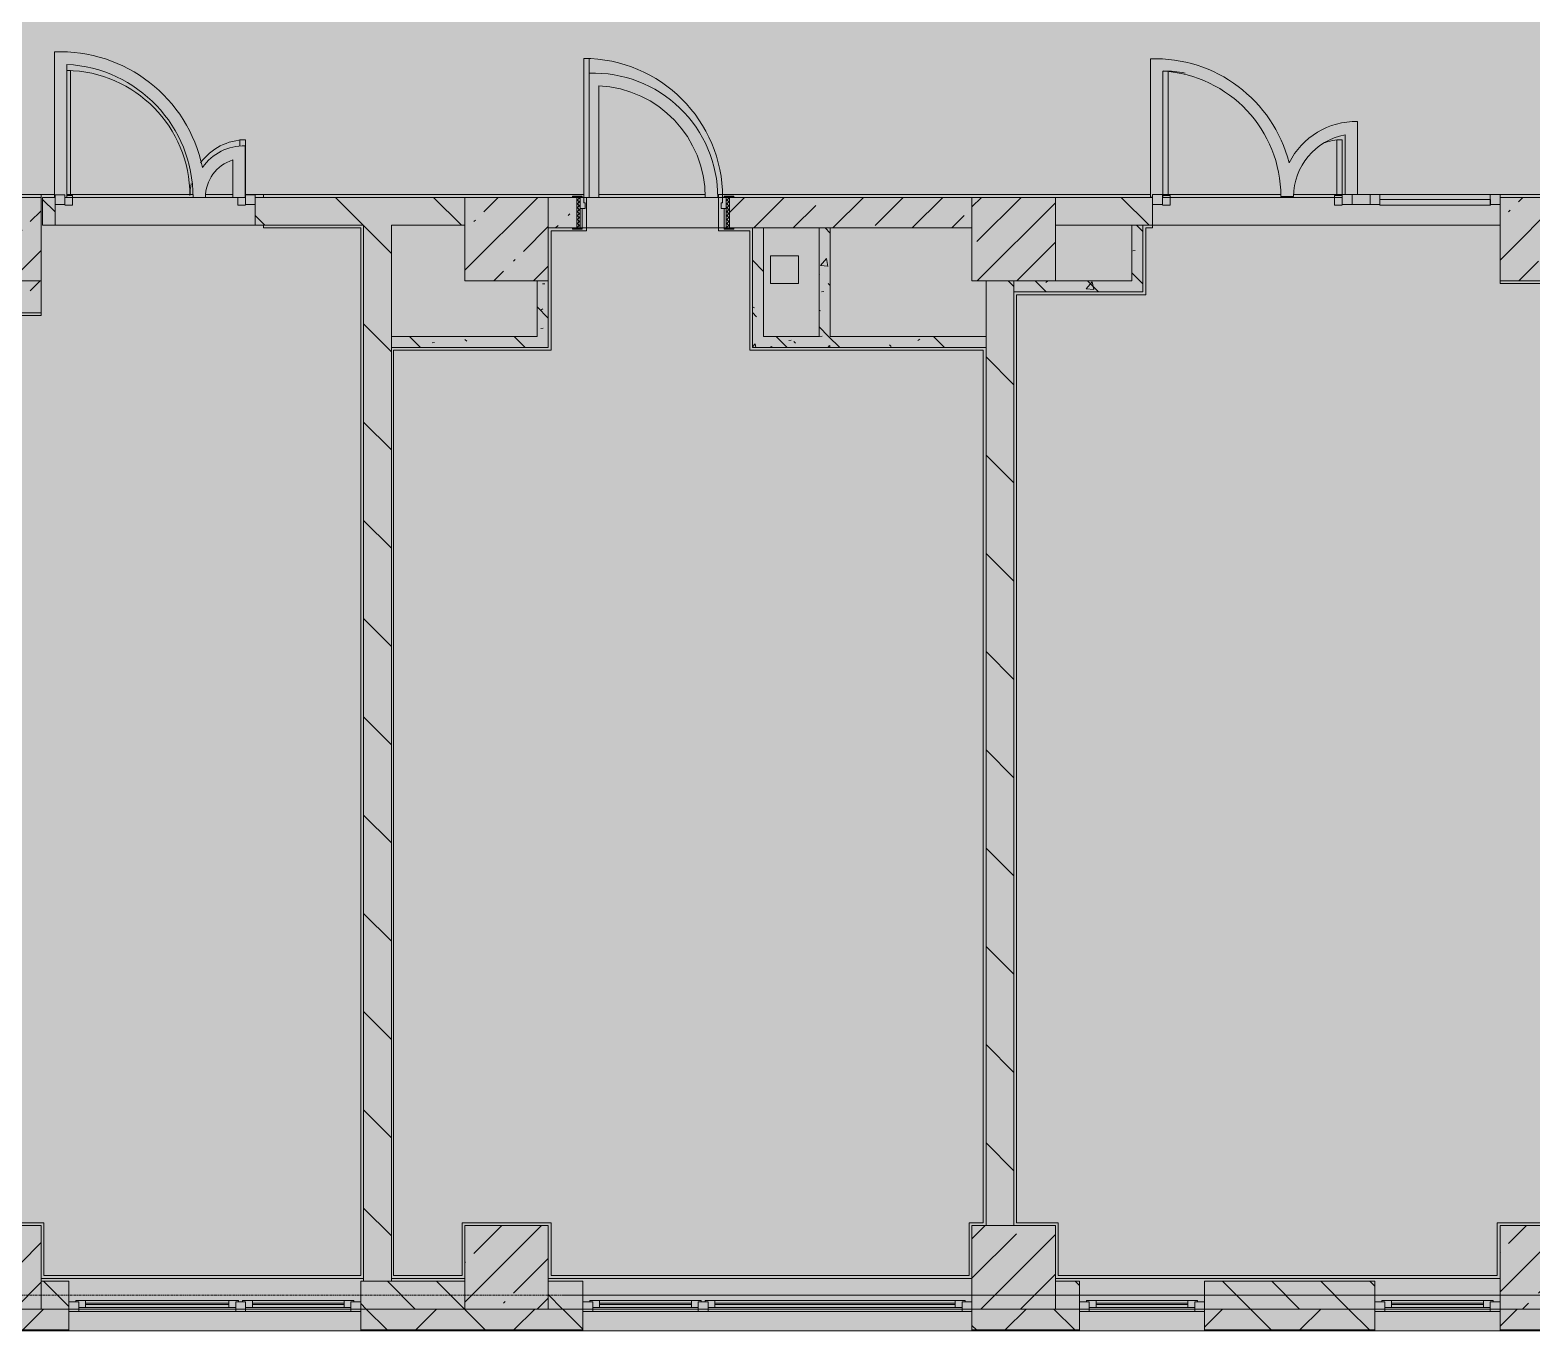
# Model space of a CAD drawing. Header units: millimetres. Extents: x -3902 to 188078, y -8553 to 29000.
# Drawn here: x 83498 to 94308, y -258 to 9105 of the extents above; entities that cross this region are included whole.
import ezdxf

# ---------------------------------------------------------------- set-up
doc = ezdxf.new("R2010")
doc.units = ezdxf.units.MM
doc.linetypes.add('Осевая', pattern=[31.75, 6.35, -4.7625, 15.875, -4.7625])
doc.layers.add('A-DETL-GENF-2', color=7, linetype='Continuous', lineweight=9, true_color=0xc0c0c0, transparency=0.4)
for name, color, linetype, lineweight, true_color in [('A-DETL-GENF-3', 7, 'Continuous', 5, 0xb7b7b7), ('A-DOOR-1', 7, 'Continuous', 5, 0xaaaaaa), ('A-DOOR-2', 7, 'Continuous', 5, 0xe2e2e2), ('A-DOOR-3', 7, 'Continuous', 5, 0xb7b7b7), ('A-DOOR-FRAM-1', 7, 'Continuous', 5, 0xe2e2e2), ('A-DOOR-FRAM-2', 7, 'Continuous', 5, 0xaaaaaa), ('A-DOOR-FRAM-3', 7, 'Continuous', 5, 0xb7b7b7), ('A-FLOR-1', 7, 'Continuous', 5, 0xb7b7b7), ('A-GLAZ-3', 7, 'Continuous', 5, 0x737373), ('A-GLAZ-CURT-3', 7, 'Continuous', 5, 0x737373), ('A-GLAZ-CWMG-4', 7, 'Continuous', 5, 0x737373), ('A-WALL-4', 7, 'Continuous', 5, 0x737373), ('A-WALL-5', 7, 'Continuous', 9, 0x737373), ('I-WALL-4', 7, 'Continuous', 5, 0x737373), ('I-WALL-5', 7, 'Continuous', 5, 0x787878), ('S-COLS-3', 7, 'Continuous', 5, 0x737373)]:
    doc.layers.add(name, color=color, linetype=linetype, lineweight=lineweight, true_color=true_color)
for name, color, linetype, lineweight in [('A-GLAZ-CURT-2', 7, 'Continuous', 5), ('A-WALL-3', 7, 'Continuous', 5), ('I-WALL-3', 7, 'Continuous', 5), ('S-COLS-4', 7, 'Continuous', 5), ('Оси', 7, 'Continuous', 9), ('Оси-2', 7, 'Осевая', 9)]:
    doc.layers.add(name, color=color, linetype=linetype, lineweight=lineweight)
pattern_1 = [(135, (61067.9, 0), (-353.5534, -353.5534), [])]
pattern_2 = [(135, (61067.9, 0), (-377.171, -377.171), [533.4, -88.9, 17.78, -88.9]), (135, (61067.9, 376.94), (-377.171, -377.171), []), (50, (61067.9, 0), (637.6445, -55.787), [66.675, -733.425]), (355, (61067.9, 0), (-123.35, 668.699), [53.34, -586.74]), (100.451, (61121, -4.65), (514.299, 612.908), [56.665, -623.315]), (46.184, (61067.9, 177.8), (948.776, -147.15), [100.012, -1100.137]), (96.636, (61147, 165.5), (830.91, 865.997), [84.998, -934.973]), (351.184, (61067.9, 177.8), (830.918, 865.988), [80.01, -880.11]), (21, (61156.8, 133.35), (530.651, -357.928), [66.675, -733.425]), (326, (61156.8, 133.35), (216.308, 644.658), [53.34, -586.74]), (71.451, (61201, 103.5), (746.96, 286.724), [56.665, -623.315]), (37.5, (61067.9, 0), (10.8105, 295.9426), [16.764, -562.864, 16.764, -578.866, -588.962]), (37.5, (61067.9, 0), (10.8105, 295.9426), [-1175.258, 16.764, -572.198]), (7.5, (61067.9, 0), (233.869, 350.6318), [16.764, -322.834, 16.764, -549.529, -224.472]), (7.5, (61067.9, 0), (233.869, 350.6318), [-905.891, 16.764, -207.708]), (327.5, (60869.64, 0), (474.5678, -20.0513), [16.764, -205.486, 16.764, -676.656, -920.115]), (327.5, (60869.64, 0), (474.5678, -20.0513), [-915.67, 16.764, -903.351]), (317.5, (60780.74, 0), (518.452, 88.9934), [16.764, -272.161, 16.764, -443.738, -653.415]), (317.5, (60780.74, 0), (518.452, 88.9934), [-749.427, 16.764, -636.651])]
pattern_3 = [(45, (61067.9, 0), (-176.7767, 176.7767), [])]

# ---------------------------------------------------------------- blocks, each defined once
blk = doc.blocks.new('BSC_Колонна _Прямоугольная - 600х600-23286269-3_10_1_птичка')
at = {"layer": 'S-COLS-4'}
h = blk.add_hatch(dxfattribs=at)
h.set_pattern_fill('FP_38', color=256, style=0, pattern_type=2)
h.set_pattern_definition([(45, (-29509.74, -7600), (-285.123, 285.123), []), (45, (-29224.6, -7600), (-285.123, 285.123), [504.031, -100.806, 16.764, -84.042])])
h.paths.add_polyline_path([(-300, -300), (300, -300), (300, 300), (-300, 300), (-300, 150)])
at = {"layer": 'S-COLS-3'}
for p, q in [((300, 300), (-300, 300)), ((-300, 300), (-300, -300)), ((300, -300), (300, 300)), ((-300, -300), (300, -300))]:
    blk.add_line(p, q, dxfattribs=at)
blk = doc.blocks.new('BSC_Колонна _Прямоугольная - 600х600-V33-3_10_1_птичка')
at = {"layer": 'S-COLS-4'}
h = blk.add_hatch(dxfattribs=at)
h.set_pattern_fill('FP_44', color=256, style=0, pattern_type=2)
h.set_pattern_definition([(45, (-25860, -200), (-285.123, 285.123), []), (45, (-25574.88, -200), (-285.123, 285.123), [504.031, -100.806, 16.764, -84.042])])
h.paths.add_polyline_path([(-300, -300), (300, -300), (300, 300), (-300, 300)])
at = {"layer": 'S-COLS-3'}
for p, q in [((300, 300), (-300, 300)), ((-300, 300), (-300, -300)), ((300, -300), (300, 300)), ((-300, -300), (300, -300))]:
    blk.add_line(p, q, dxfattribs=at)
blk = doc.blocks.new('BSC_Колонна _Прямоугольная - 600х600-V34-3_10_1_птичка')
at = {"layer": 'S-COLS-4'}
h = blk.add_hatch(dxfattribs=at)
h.set_pattern_fill('FP_45', color=256, style=0, pattern_type=2)
h.set_pattern_definition([(45, (-29509.74, -200), (-285.123, 285.123), []), (45, (-29224.6, -200), (-285.123, 285.123), [504.031, -100.806, 16.764, -84.042])])
h.paths.add_polyline_path([(-300, -300), (300, -300), (300, 300), (-300, 300), (-300, 30)])
at = {"layer": 'S-COLS-3'}
for p, q in [((300, 300), (-300, 300)), ((-300, 300), (-300, -300)), ((300, -300), (300, 300)), ((-300, -300), (300, -300))]:
    blk.add_line(p, q, dxfattribs=at)
blk = doc.blocks.new('BSC_Колонна _Прямоугольная - 600х600-V45-3_10_1_птичка')
at = {"layer": 'S-COLS-4'}
h = blk.add_hatch(dxfattribs=at)
h.set_pattern_fill('FP_57', color=256, style=0, pattern_type=2)
h.set_pattern_definition([(45, (-25860, -7600), (-285.123, 285.123), []), (45, (-25574.88, -7600), (-285.123, 285.123), [504.031, -100.806, 16.764, -84.042])])
h.paths.add_polyline_path([(-300, -300), (300, -300), (300, 300), (-300, 300), (-300, 150)])
at = {"layer": 'S-COLS-3'}
for p, q in [((300, 300), (-300, 300)), ((-300, 300), (-300, -300)), ((300, -300), (300, 300)), ((-300, -300), (300, -300))]:
    blk.add_line(p, q, dxfattribs=at)
blk = doc.blocks.new('BSC_Колонна _Прямоугольная - 600х600-V53-3_10_1_птичка')
at = {"layer": 'S-COLS-4'}
h = blk.add_hatch(dxfattribs=at)
h.set_pattern_fill('FP_73', color=256, style=0, pattern_type=2)
h.set_pattern_definition([(45, (-33310, -7600), (-285.123, 285.123), []), (45, (-33024.88, -7600), (-285.123, 285.123), [504.031, -100.806, 16.764, -84.042])])
h.paths.add_polyline_path([(-300, -300), (300, -300), (300, 300), (-300, 300), (-300, 150)])
at = {"layer": 'S-COLS-3'}
for p, q in [((300, 300), (-300, 300)), ((-300, 300), (-300, -300)), ((300, -300), (300, 300)), ((-300, -300), (300, -300))]:
    blk.add_line(p, q, dxfattribs=at)
blk = doc.blocks.new('BSC_Колонна _Прямоугольная - 600х600-V54-3_10_1_птичка')
at = {"layer": 'S-COLS-4'}
h = blk.add_hatch(dxfattribs=at)
h.set_pattern_fill('FP_74', color=256, style=0, pattern_type=2)
h.set_pattern_definition([(45, (-33310, -200), (-285.123, 285.123), []), (45, (-33024.88, -200), (-285.123, 285.123), [504.031, -100.806, 16.764, -84.042])])
h.paths.add_polyline_path([(-212, -300), (300, -300), (300, 300), (-300, 300), (-300, -300)])
at = {"layer": 'S-COLS-3'}
for p, q in [((300, 300), (-300, 300)), ((-300, 300), (-300, -300)), ((300, -300), (300, 300)), ((-300, -300), (300, -300))]:
    blk.add_line(p, q, dxfattribs=at)
blk = doc.blocks.new('120_Окно_СКБ_2Ст - 120_Окно_СКБ_2Ст 2100х2500 _мал створка СЛЕВА_-V49-3_10_1_птичка')
at = {"layer": 'A-GLAZ-3'}
for p, q in [((-1050, -127), (-1050, -57)), ((-1050, -57), (-980, -57)), ((1050, -57), (-1050, -57)), ((-980, -57), (-980, -127)), ((-220, -87), (-980, -87)), ((-980, -87), (-980, -127)), ((-930, -137), (-930, -87)), ((-930, -107), (-270, -107)), ((-270, -137), (-270, -87)), ((-220, -127), (-220, -57)), ((-220, -57), (-150, -57)), ((-220, -127), (-220, -87)), ((-150, -57), (-150, -127)), ((980, -87), (-150, -87)), ((-150, -87), (-150, -127)), ((-100, -137), (-100, -87)), ((-100, -107), (930, -107)), ((930, -137), (930, -87)), ((980, -127), (980, -57)), ((980, -57), (1050, -57)), ((980, -127), (980, -87)), ((1050, -57), (1050, -127)), ((-980, -127), (-1050, -127)), ((-1050, -127), (-1000, -127)), ((-980, -127), (-1000, -127)), ((-1000, -127), (-1000, -137)), ((-1000, -137), (-200, -137)), ((-200, -137), (-1000, -137)), ((-270, -117), (-930, -117)), ((-150, -127), (-220, -127)), ((-200, -127), (-220, -127)), ((-200, -127), (-170, -127)), ((-200, -137), (-200, -127)), ((-150, -127), (-170, -127)), ((-170, -127), (-170, -137)), ((-170, -137), (1000, -137)), ((1000, -137), (-170, -137)), ((930, -117), (-100, -117)), ((1050, -127), (980, -127)), ((1000, -127), (980, -127)), ((1000, -127), (1050, -127)), ((1000, -137), (1000, -127))]:
    blk.add_line(p, q, dxfattribs=at)
blk = doc.blocks.new('120_Окно_СКБ_1Ст - 120_Окно_СКБ_1Ст 900х2500_h_-22445987-3_10_1_птичка')
at = {"layer": 'A-GLAZ-3'}
for p, q in [((-450, -127), (-450, -57)), ((-450, -57), (-380, -57)), ((450, -57), (-450, -57)), ((-380, -57), (-380, -127)), ((380, -87), (-380, -87)), ((-380, -87), (-380, -127)), ((-330, -137), (-330, -87)), ((-330, -107), (330, -107)), ((330, -137), (330, -87)), ((380, -127), (380, -57)), ((380, -57), (450, -57)), ((380, -127), (380, -87)), ((450, -57), (450, -127)), ((-380, -127), (-450, -127)), ((-450, -127), (-400, -127)), ((-380, -127), (-400, -127)), ((-400, -127), (-400, -137)), ((-400, -137), (400, -137)), ((400, -137), (-400, -137)), ((330, -117), (-330, -117)), ((450, -127), (380, -127)), ((400, -127), (380, -127)), ((400, -127), (450, -127)), ((400, -137), (400, -127))]:
    blk.add_line(p, q, dxfattribs=at)
blk = doc.blocks.new('120_Окно_СКБ_2Ст - 120_Окно_СКБ_2Ст 2800х2500_створка_-22445922-3_10_1_птичка')
at = {"layer": 'A-GLAZ-3'}
for p, q in [((-1400, -127), (-1400, -57)), ((-1400, -57), (-1330, -57)), ((1400, -57), (-1400, -57)), ((-1330, -57), (-1330, -127)), ((500, -87), (-1330, -87)), ((-1330, -87), (-1330, -127)), ((-1280, -137), (-1280, -87)), ((-1280, -107), (450, -107)), ((450, -137), (450, -87)), ((500, -127), (500, -57)), ((500, -57), (570, -57)), ((500, -127), (500, -87)), ((570, -57), (570, -127)), ((1330, -87), (570, -87)), ((570, -87), (570, -127)), ((620, -137), (620, -87)), ((620, -107), (1280, -107)), ((1280, -137), (1280, -87)), ((1330, -127), (1330, -57)), ((1330, -57), (1400, -57)), ((1330, -127), (1330, -87)), ((1400, -57), (1400, -127)), ((-1330, -127), (-1400, -127)), ((-1400, -127), (-1350, -127)), ((-1330, -127), (-1350, -127)), ((-1350, -127), (-1350, -137)), ((-1350, -137), (520, -137)), ((520, -137), (-1350, -137)), ((450, -117), (-1280, -117)), ((570, -127), (500, -127)), ((520, -127), (500, -127)), ((520, -127), (550, -127)), ((520, -137), (520, -127)), ((570, -127), (550, -127)), ((550, -127), (550, -137)), ((550, -137), (1350, -137)), ((1350, -137), (550, -137)), ((1280, -117), (620, -117)), ((1400, -127), (1330, -127)), ((1350, -127), (1330, -127)), ((1350, -127), (1400, -127)), ((1350, -137), (1350, -127))]:
    blk.add_line(p, q, dxfattribs=at)
blk = doc.blocks.new('BSC_Колонна _Прямоугольная - 600х600-V123-3_10_1_птичка')
at = {"layer": 'S-COLS-4'}
h = blk.add_hatch(dxfattribs=at)
h.set_pattern_fill('FP_125', color=256, style=0, pattern_type=2)
h.set_pattern_definition([(45, (-22210, -7600), (-285.123, 285.123), []), (45, (-21924.88, -7600), (-285.123, 285.123), [504.031, -100.806, 16.764, -84.042])])
h.paths.add_polyline_path([(-300, -300), (300, -300), (300, 300), (-300, 300), (-300, 150)])
at = {"layer": 'S-COLS-3'}
for p, q in [((300, 300), (-300, 300)), ((-300, 300), (-300, -300)), ((300, -300), (300, 300)), ((-300, -300), (300, -300))]:
    blk.add_line(p, q, dxfattribs=at)
blk = doc.blocks.new('BSC_Колонна _Прямоугольная - 600х600-V124-3_10_1_птичка')
at = {"layer": 'S-COLS-4'}
h = blk.add_hatch(dxfattribs=at)
h.set_pattern_fill('FP_126', color=256, style=0, pattern_type=2)
h.set_pattern_definition([(45, (-22210, -200), (-285.123, 285.123), []), (45, (-21924.88, -200), (-285.123, 285.123), [504.031, -100.806, 16.764, -84.042])])
h.paths.add_polyline_path([(-300, -300), (300, -300), (300, 300), (-300, 300)])
at = {"layer": 'S-COLS-3'}
for p, q in [((300, 300), (-300, 300)), ((-300, 300), (-300, -300)), ((300, -300), (300, 300)), ((-300, -300), (300, -300))]:
    blk.add_line(p, q, dxfattribs=at)
blk = doc.blocks.new('110_Дверь_СКБ_1Ст_Внутренняя1 - Д-4_п__1100x2100h_административные помещения-32218723-3_10_1_птичка')
at = {"layer": 'A-DOOR-1'}
h = blk.add_hatch(dxfattribs=at)
h.set_pattern_fill('FP_84', color=256, style=0, pattern_type=2)
h.set_pattern_definition([(135, (1751.41, 174.685), (-14.14214, -14.14214), []), (225, (1751.41, 174.685), (14.14214, -14.14214), [])])
h.paths.add_polyline_path([(562.5, -110), (562.5, 110), (537.5, 110), (537.5, -110)])
at = {"layer": 'A-DOOR-2'}
h = blk.add_hatch(color=256, dxfattribs=at)
h.paths.add_polyline_path([(537.5, 30), (537.5, 110), (512.5, 110), (512.5, 70), (502.5, 70), (502.5, 30)])
h.paths.add_polyline_path([(-477.5, 30), (-477.5, 70), (-487.5, 70), (-487.5, 110), (-512.5, 110), (-512.5, 30)])
at = {"layer": 'A-DOOR-FRAM-1'}
for points in [[(-447.5, 110), (-447.5, 1110), (-487.5, 1110), (-487.5, 110)], [(-497.5, 110), (-497.5, 118), (-567.5, 118), (-567.5, 110)], [(592.5, 110), (592.5, 118), (522.5, 118), (522.5, 110)], [(-497.5, -110), (-497.5, 30), (-512.5, 30), (-512.5, -110)], [(537.5, -110), (537.5, 30), (522.5, 30), (522.5, -110)], [(-497.5, -118), (-497.5, -110), (-567.5, -110), (-567.5, -118)], [(592.5, -118), (592.5, -110), (522.5, -110), (522.5, -118)]]:
    blk.add_hatch(color=256, dxfattribs=at).paths.add_polyline_path(points)
at = {"layer": 'A-DOOR-FRAM-2'}
h = blk.add_hatch(dxfattribs=at)
h.set_pattern_fill('FP_85', color=256, style=0, pattern_type=2)
h.set_pattern_definition([(45, (-371.384, 174.685), (-14.1421, 14.1421), []), (135, (-371.384, 174.685), (-14.1421, -14.1421), [])])
h.paths.add_polyline_path([(-512.5, -110), (-512.5, 110), (-537.5, 110), (-537.5, -110)])
at = {"layer": 'A-DOOR-3'}
for p, q in [((-487.5, 1110), (-487.5, 110)), ((-447.5, 1110), (-487.5, 1110)), ((-447.5, 110), (-447.5, 1110)), ((-487.5, 110), (-447.5, 110))]:
    blk.add_line(p, q, dxfattribs=at)
blk.add_arc((-487.5, 110), 1000, 360, 90, dxfattribs=at)
at = {"layer": 'A-DOOR-FRAM-3'}
for p, q in [((-497.5, 118), (-567.5, 118)), ((-567.5, 118), (-567.5, 110)), ((-567.5, 110), (-497.5, 110)), ((-512.5, 110), (-537.5, 110)), ((-537.5, 110), (-537.5, -110)), ((-487.5, 110), (-512.5, 110)), ((-512.5, 110), (-512.5, 30)), ((-512.5, -110), (-512.5, 110)), ((-497.5, 110), (-512.5, 110)), ((-512.5, 110), (-512.5, 109)), ((-512.5, 109), (-497.5, 109)), ((-497.5, 110), (-497.5, 118)), ((-497.5, 109), (-497.5, 110)), ((-487.5, 70), (-487.5, 110)), ((512.5, 110), (512.5, 70)), ((537.5, 110), (512.5, 110)), ((592.5, 118), (522.5, 118)), ((522.5, 118), (522.5, 110)), ((537.5, 110), (522.5, 110)), ((522.5, 110), (522.5, 109)), ((522.5, 110), (592.5, 110)), ((522.5, 109), (537.5, 109)), ((537.5, 30), (537.5, 110)), ((562.5, 110), (537.5, 110)), ((537.5, 110), (537.5, -110)), ((537.5, 109), (537.5, 110)), ((562.5, -110), (562.5, 110)), ((592.5, 110), (592.5, 118)), ((-512.5, 30), (-477.5, 30)), ((-497.5, 30), (-512.5, 30)), ((-512.5, 30), (-512.5, -110)), ((-497.5, -110), (-497.5, 30)), ((-477.5, 70), (-487.5, 70)), ((-477.5, 30), (-477.5, 70)), ((512.5, 70), (502.5, 70)), ((502.5, 70), (502.5, 30)), ((502.5, 30), (537.5, 30)), ((537.5, 30), (522.5, 30)), ((522.5, 30), (522.5, -110)), ((537.5, -110), (537.5, 30)), ((-497.5, -110), (-567.5, -110)), ((-567.5, -110), (-567.5, -118)), ((-567.5, -118), (-497.5, -118)), ((-537.5, -110), (-512.5, -110)), ((-512.5, -110), (-497.5, -110)), ((-497.5, -118), (-497.5, -110)), ((522.5, -110), (537.5, -110)), ((592.5, -110), (522.5, -110)), ((522.5, -110), (522.5, -118)), ((522.5, -118), (592.5, -118)), ((537.5, -110), (562.5, -110)), ((592.5, -118), (592.5, -110))]:
    blk.add_line(p, q, dxfattribs=at)
blk = doc.blocks.new('Прямоугольный импост - 50 x 70 мм-31700031-3_10_1_птичка')
at = {"layer": 'A-GLAZ-CWMG-4'}
for p, q in [((-70, 35), (0, 35)), ((-70, -35), (-70, 35)), ((0, -35), (-70, -35)), ((0, -15), (0, -35))]:
    blk.add_line(p, q, dxfattribs=at)
blk = doc.blocks.new('Дверь_Витражная_остекление_ - ДВН_ДАО_Главный вход_1200 в свету-31742133-3_10_1_птичка')
at = {"layer": 'A-DOOR-2'}
for points in [[(-607, 30), (-607, 920), (-643, 925), (-643, 30), (-621, 30)], [(647, 30), (647, 430), (607, 430), (607, 30)]]:
    blk.add_hatch(color=256, dxfattribs=at).paths.add_polyline_path(points)
at = {"layer": 'A-DETL-GENF-3'}
for p, q in [((-607, 30), (-607, 920)), ((647, 430), (607, 430)), ((607, 430), (607, 30)), ((647, 35), (647, 430)), ((-643, 30), (-607, 30)), ((-592, 30), (-643, 30)), ((-592, -40), (-592, 30)), ((592, -40), (592, 30)), ((592, 30), (647, 30)), ((607, 30), (647, 30)), ((-647, -40), (-592, -40)), ((647, -40), (592, -40))]:
    blk.add_line(p, q, dxfattribs=at)
at = {"layer": 'A-DOOR-3'}
blk.add_line((647, 430), (647, 35), dxfattribs=at)
for centre, radius, start, end in [((-647, 30), 895, 79.5087, 89.7197), ((647, 30), 400, 90, 110.0384)]:
    blk.add_arc(centre, radius, start, end, dxfattribs=at)
blk = doc.blocks.new('Системная панель - Стемалит - 40мм-32257327-3_10_1_птичка')
at = {"layer": 'A-GLAZ-CURT-3'}
for p, q in [((65, 35), (-65, 35)), ((-65, 35), (-65, -35)), ((65, -35), (65, 35)), ((-65, -35), (65, -35))]:
    blk.add_line(p, q, dxfattribs=at)
blk = doc.blocks.new('Прямоугольный импост - 50 x 70 мм-31687886-3_10_1_птичка')
at = {"layer": 'A-GLAZ-CWMG-4'}
for p, q in [((-35, 35), (35, 35)), ((-35, -35), (-35, 35)), ((35, 35), (35, -35)), ((35, -35), (-35, -35))]:
    blk.add_line(p, q, dxfattribs=at)
blk = doc.blocks.new('Прямоугольный импост - 50 x 70 мм-31701779-3_10_1_птичка')
at = {"layer": 'A-GLAZ-CWMG-4'}
for p, q in [((0, 35), (-70, 35)), ((-70, 35), (-70, -35)), ((0, -35), (0, 35)), ((-70, -35), (0, -35))]:
    blk.add_line(p, q, dxfattribs=at)
blk = doc.blocks.new('Системная панель - Стекло - 40мм-32257331-3_10_1_птичка')
at = {"layer": 'A-GLAZ-CURT-2'}
h = blk.add_hatch(dxfattribs=at)
h.set_pattern_fill('FP_150', color=256, style=0, pattern_type=2)
h.set_pattern_definition([(45, (-33042.5, -7385), (-1414.21, 1414.21), [1000, -3000]), (45, (-34042.5, -7885), (-1414.21, 1414.21), [3000, -1000]), (45, (-32042.5, -8385), (-1414.21, 1414.21), [1000, -3000])])
h.paths.add_polyline_path([(398, -40), (398, 0), (-398, 0), (-398, -40), (89, -40)])
at = {"layer": 'A-GLAZ-CURT-3'}
for p, q in [((398, 0), (-398, 0)), ((-398, 0), (-398, -40)), ((398, -40), (398, 0)), ((-398, -40), (398, -40))]:
    blk.add_line(p, q, dxfattribs=at)
blk = doc.blocks.new('Прямоугольный импост - 50 x 70 мм-31702100-3_10_1_птичка')
at = {"layer": 'A-GLAZ-CWMG-4'}
for p, q in [((-35, 35), (35, 35)), ((-35, -35), (-35, 35)), ((35, 35), (35, -35)), ((35, -35), (-35, -35))]:
    blk.add_line(p, q, dxfattribs=at)
blk = doc.blocks.new('Прямоугольный импост - 50 x 70 мм-31720914-3_10_1_птичка')
at = {"layer": 'A-GLAZ-CWMG-4'}
blk.add_line((32940, 7920), (32145, 7920), dxfattribs=at)
blk = doc.blocks.new('Прямоугольный импост - 50 x 70 мм-31927764-3_10_1_птичка')
at = {"layer": 'A-GLAZ-CWMG-4'}
for p, q in [((-70, 35), (0, 35)), ((-70, -35), (-70, 35)), ((0, 35), (0, -35)), ((0, -35), (-70, -35))]:
    blk.add_line(p, q, dxfattribs=at)
blk = doc.blocks.new('Дверь_Витражная_остекление_ - ДВН_ДАО_Главный вход_1200 в свету Д-22 _п_-V178-3_10_1_птичка')
at = {"layer": 'A-DOOR-2'}
for points in [[(-636, 30), (-610, 30), (-610, 930), (-636, 930)], [(648, 30), (650, 35), (648, 430), (610, 430), (610, 386), (648, 388), (648, 35)]]:
    blk.add_hatch(color=256, dxfattribs=at).paths.add_polyline_path(points)
at = {"layer": 'A-DETL-GENF-3'}
for p, q in [((-610, 930), (-636, 930)), ((-610, 30), (-610, 930)), ((650, 430), (610, 430)), ((610, 430), (610, 386)), ((650, 35), (650, 430)), ((-636, 30), (-610, 30)), ((-595, 30), (-636, 30)), ((-595, -40), (-595, 30)), ((595, -40), (595, 16)), ((-650, -40), (-595, -40)), ((650, -40), (595, -40))]:
    blk.add_line(p, q, dxfattribs=at)
at = {"layer": 'A-DOOR-3'}
blk.add_line((650, 430), (650, 35), dxfattribs=at)
for centre, radius, start, end in [((-650, 30), 900, 360, 89.1007), ((650, 30), 400, 90, 144.0144), ((650, 30), 400, 167.5043, 180)]:
    blk.add_arc(centre, radius, start, end, dxfattribs=at)

msp = doc.modelspace()

# ---------------------------------------------------------------- hatches: boundary and pattern name
at = {"layer": 'A-DETL-GENF-2'}
msp.add_hatch(color=256, dxfattribs=at).paths.add_polyline_path([(97428.3, -258), (99377.9, -258), (99377.9, 15358), (60799.9, 15358), (60799.9, -258), (96496.1, -258)])
at = {"layer": 'A-WALL-3'}
h = msp.add_hatch(dxfattribs=at)
h.set_pattern_fill('FP_62', color=256, style=0, pattern_type=2)
h.set_pattern_definition([(135, (61067.9, 0), (-176.7767, -176.7767), [])])
h.paths.add_polyline_path([(92767.3, -100), (93177.9, -100), (93177.9, 100), (91950.7, 100), (91950.7, -100)])
h.paths.add_polyline_path([(99057.9, -100), (99057.9, 100), (98490.9, 100), (98490.9, -100)])
h.paths.add_polyline_path([(91050.7, -100), (91050.7, 100), (90877.6, 100), (90877.6, -100), (90902.9, -100)])
h.paths.add_polyline_path([(97428.3, -100), (97590.9, -100), (97590.9, 100), (97037.9, 100), (97037.9, -100)])
h.paths.add_polyline_path([(94677.9, -100), (94937.9, -100), (94937.9, 100), (94677.9, 100), (94677.9, 39.5)])
h.paths.add_polyline_path([(80648.6, -100), (81777.9, -100), (81777.9, 100), (80427.9, 100), (80427.9, -100)])
h.paths.add_polyline_path([(77852, -100), (78327.9, -100), (78327.9, 100), (77577.9, 100), (77577.9, -100)])
h.paths.add_polyline_path([(85877.9, -100), (86627.9, -100), (86627.9, 100), (85877.9, 100)])
h.paths.add_polyline_path([(87227.9, -100), (87477.6, -100), (87477.6, 100), (87227.9, 100), (87227.9, -63.8)])
h.paths.add_polyline_path([(83777.9, -100), (83777.9, 100), (83577.9, 100), (83577.9, -100)])
h.paths.add_polyline_path([(82977.9, -100), (82977.9, 100), (82677.9, 100), (82677.9, -100)])
h.paths.add_polyline_path([(76677.9, -100), (76677.9, 100), (75927.9, 100), (75927.9, -100)])
h.paths.add_polyline_path([(71427.6, -100), (72177.9, -100), (72177.9, 100), (71427.6, 100)])
h.paths.add_polyline_path([(73077.9, -100), (73227.9, -100), (73227.9, 100), (73077.9, 100)])
h.paths.add_polyline_path([(68727.9, -100), (68727.9, 100), (67897.9, 100), (67897.9, -100), (68530, -100)])
h = msp.add_hatch(dxfattribs=at)
h.set_pattern_fill('FP_64', color=256, style=0, pattern_type=2)
h.set_pattern_definition([(45, (61067.9, 0), (-353.5534, 353.5534), []), (135, (61067.9, 0), (-353.5534, -353.5534), [])])
h.paths.add_polyline_path([(90902.9, -250), (91050.7, -250), (91050.7, -100), (90277.6, -100), (90277.6, -250), (90877.6, -250)])
h.paths.add_polyline_path([(91950.7, -250), (93177.9, -250), (93177.9, -100), (91950.7, -100)])
h.paths.add_polyline_path([(99377.9, -250), (99377.9, -100), (98490.9, -100), (98490.9, -250), (99292.7, -250)])
h.paths.add_polyline_path([(94077.9, -250), (94937.9, -250), (94937.9, -100), (94077.9, -100)])
h.paths.add_polyline_path([(97428.3, -250), (97590.9, -250), (97590.9, -100), (97037.9, -100), (97037.9, -250)])
h.paths.add_polyline_path([(82677.9, -250), (83777.9, -250), (83777.9, -100), (82677.9, -100)])
h.paths.add_polyline_path([(87227.9, -250), (87477.6, -250), (87477.6, -100), (85877.9, -100), (85877.9, -250), (87174.1, -250)])
h.paths.add_polyline_path([(75927.9, -250), (76677.9, -250), (76677.9, -100), (75927.9, -100)])
h.paths.add_polyline_path([(77577.9, -250), (78327.9, -250), (78327.9, -100), (77577.9, -100)])
h.paths.add_polyline_path([(80427.9, -250), (81777.9, -250), (81777.9, -100), (80427.9, -100)])
h.paths.add_polyline_path([(73191, -250), (73827.9, -250), (73827.9, -100), (73077.9, -100), (73077.9, -250)])
h.paths.add_polyline_path([(71427.6, -250), (72177.9, -250), (72177.9, -100), (71427.6, -100)])
h.paths.add_polyline_path([(63869, -250), (64797.9, -250), (64797.9, -100), (60807.9, -100), (60807.9, -250), (62004.5, -250)])
h.paths.add_polyline_path([(69327.6, -250), (69327.6, -100), (67897.9, -100), (67897.9, -250), (68530, -250)])
at = {"layer": 'I-WALL-3'}
h = msp.add_hatch(dxfattribs=at)
h.set_pattern_fill('FP_63', color=256, style=0, pattern_type=2)
h.set_pattern_definition(pattern_1)
h.paths.add_polyline_path([(86098.6, 7700), (86627.9, 7700), (86627.9, 7900), (85118.9, 7900), (85118.9, 7700), (85898.6, 7700)])
h.paths.add_polyline_path([(83587.9, 7700), (83678.9, 7700), (83678.9, 7900), (83587.9, 7900), (83587.9, 7750.3)])
h = msp.add_hatch(dxfattribs=at)
h.set_pattern_fill('FP_60', color=256, style=0, pattern_type=2)
h.set_pattern_definition([(45, (61067.9, 0), (-285.123, 285.123), []), (45, (61353, 0), (-285.123, 285.123), [504.031, -100.806, 16.764, -84.042])])
h.paths.add_polyline_path([(88562.9, 7680), (90277.6, 7680), (90277.6, 7900), (88532.9, 7900), (88532.9, 7680)])
h.paths.add_polyline_path([(87432.9, 7680), (87432.9, 7900), (87227.9, 7900), (87227.9, 7680), (87402.9, 7680)])
h = msp.add_hatch(dxfattribs=at)
h.set_pattern_fill('FP_63', color=256, style=0, pattern_type=2)
h.set_pattern_definition(pattern_1)
h.paths.add_polyline_path([(98357.9, 7700), (99057.9, 7700), (99057.9, 7900), (97077.9, 7900), (97077.9, 7830), (95877.9, 7830), (95877.9, 7900), (94677.9, 7900), (94677.9, 7700), (98277.9, 7700)])
h.paths.add_polyline_path([(91577.9, 7700), (91577.9, 7900), (90877.6, 7900), (90877.6, 7700), (91507.6, 7700)])
h = msp.add_hatch(dxfattribs=at)
h.set_pattern_fill('FP_63', color=256, style=0, pattern_type=2)
h.set_pattern_definition(pattern_1)
h.paths.add_polyline_path([(86098.6, 100), (86098.6, 7700), (85898.6, 7700), (85898.6, 100)])
h = msp.add_hatch(dxfattribs=at)
h.set_pattern_fill('FP_65', color=256, style=0, pattern_type=2)
h.set_pattern_definition(pattern_3)
h.paths.add_polyline_path([(83577.9, 7070), (83577.9, 7300), (83497.9, 7300), (83497.9, 7070)])
h = msp.add_hatch(dxfattribs=at)
h.set_pattern_fill('FP_63', color=256, style=0, pattern_type=2)
h.set_pattern_definition(pattern_1)
h.paths.add_polyline_path([(90575.5, 500), (90578.6, 500), (90578.6, 7300), (90378.6, 7300), (90378.6, 500)])
h = msp.add_hatch(dxfattribs=at)
h.set_pattern_fill('FP_65', color=256, style=0, pattern_type=2)
h.set_pattern_definition(pattern_3)
h.paths.add_polyline_path([(83497.9, 7070), (83497.9, 7150), (81746.9, 7150), (81746.9, 7070), (82513, 7070)])
at = {"layer": 'I-WALL-5'}
h = msp.add_hatch(dxfattribs=at)
h.set_pattern_fill('FP_70', color=256, style=0, pattern_type=2)
h.set_pattern_definition(pattern_2)
h.paths.add_polyline_path([(88777.6, 6820), (88777.6, 7680), (88697.6, 7680), (88697.6, 6820)])
h = msp.add_hatch(dxfattribs=at)
h.set_pattern_fill('FP_70', color=256, style=0, pattern_type=2)
h.set_pattern_definition(pattern_2)
h.paths.add_polyline_path([(89257.6, 6900), (89257.6, 7680), (89177.6, 7680), (89177.6, 6900)])
h = msp.add_hatch(dxfattribs=at)
h.set_pattern_fill('FP_70', color=256, style=0, pattern_type=2)
h.set_pattern_definition(pattern_2)
h.paths.add_polyline_path([(91507.6, 7300), (91507.6, 7700), (91427.6, 7700), (91427.6, 7300)])
h = msp.add_hatch(dxfattribs=at)
h.set_pattern_fill('FP_70', color=256, style=0, pattern_type=2)
h.set_pattern_definition(pattern_2)
h.paths.add_polyline_path([(87227.9, 6820), (87227.9, 7300), (87147.9, 7300), (87147.9, 6820)])
h = msp.add_hatch(dxfattribs=at)
h.set_pattern_fill('FP_70', color=256, style=0, pattern_type=2)
h.set_pattern_definition(pattern_2)
h.paths.add_polyline_path([(90877.6, 7220), (91507.6, 7220), (91507.6, 7300), (90578.6, 7300), (90578.6, 7220)])
h = msp.add_hatch(dxfattribs=at)
h.set_pattern_fill('FP_70', color=256, style=0, pattern_type=2)
h.set_pattern_definition(pattern_2)
h.paths.add_polyline_path([(87147.9, 6820), (87147.9, 6900), (86098.6, 6900), (86098.6, 6820), (86241.8, 6820)])
h = msp.add_hatch(dxfattribs=at)
h.set_pattern_fill('FP_70', color=256, style=0, pattern_type=2)
h.set_pattern_definition(pattern_2)
h.paths.add_polyline_path([(90378.6, 6820), (90378.6, 6900), (88777.6, 6900), (88777.6, 6820), (89970.7, 6820)])

# ---------------------------------------------------------------- linework, layer by layer
at = {"layer": 'A-FLOR-1'}
for p, q in [((83672.8, 8947.1), (83672.8, 7900)), ((91562.2, 8897.4), (91562.2, 7903)), ((83762.8, 7900), (83762.8, 8856.8)), ((91652.2, 7903), (91652.2, 8809.8)), ((87592.9, 7900), (87592.9, 8704)), ((93052.4, 7920), (93052.4, 8446.9)), ((92962.4, 8349.4), (92962.4, 7920)), ((85046.9, 7900), (85046.9, 8271.9)), ((84956.9, 8169.4), (84956.9, 7900)), ((83672.8, 7920), (76237.2, 7920)), ((83577.9, 7920), (83577.9, 7900)), ((83748.9, 7900), (83762.8, 7900)), ((83762.8, 7920), (84669.9, 7920)), ((84670.9, 7900), (84760.9, 7900)), ((84762.8, 7920), (84956.9, 7920)), ((84956.9, 7900), (85046.9, 7900)), ((87482.9, 7920), (85046.9, 7920)), ((85177.9, 7900), (85177.9, 7920)), ((87502.9, 7900), (87502.9, 7660)), ((87522.9, 7900), (87592.9, 7900)), ((87592.9, 7920), (88356.7, 7920)), ((88357.9, 7900), (88447.9, 7900)), ((91562.2, 7920), (88446.7, 7920)), ((88452.9, 7660), (88452.9, 7920)), ((91562.2, 7903), (91577.9, 7903)), ((91652.2, 7920), (92500.1, 7920)), ((92500.9, 7906.5), (92590.9, 7906.5)), ((92592, 7920), (92942.9, 7920)), ((94077.9, 7920), (99577.4, 7920)), ((85177.9, 7680), (85177.9, 7700)), ((85878.6, 7680), (85177.9, 7680)), ((85878.6, 140), (85878.6, 7680)), ((91577.9, 7680), (91527.6, 7680)), ((91527.6, 7680), (91527.6, 7200)), ((91577.9, 7700), (91577.9, 7680)), ((87502.9, 7660), (87248.9, 7660)), ((87248.9, 7660), (87248.9, 6800)), ((88677.6, 7660), (88452.9, 7660)), ((88677.6, 6800), (88677.6, 7660)), ((88827.9, 7480), (89027.9, 7480)), ((88827.9, 7280), (88827.9, 7480)), ((89027.9, 7480), (89027.9, 7280)), ((89027.9, 7280), (88827.9, 7280)), ((94077.9, 7280), (94077.9, 7300)), ((94697.9, 7280), (94077.9, 7280)), ((91527.6, 7200), (90598.6, 7200)), ((90598.6, 7200), (90598.6, 520)), ((83577.9, 7050), (81726.9, 7050)), ((83577.9, 7070), (83577.9, 7050)), ((87248.9, 6800), (86113.9, 6800)), ((86113.9, 6800), (86113.9, 140)), ((90358.6, 6800), (88677.6, 6800)), ((90358.6, 520), (90358.6, 6800)), ((82957.9, 520), (83597.9, 520)), ((83597.9, 520), (83597.9, 140)), ((86608.9, 140), (86608.9, 520)), ((86608.9, 520), (87247.9, 520)), ((87247.9, 520), (87247.9, 140)), ((90257.6, 140), (90257.6, 520)), ((90257.6, 520), (90358.6, 520)), ((90598.6, 520), (90897.6, 520)), ((90897.6, 520), (90897.6, 140)), ((94057.9, 140), (94057.9, 520)), ((94057.9, 520), (94697.9, 520)), ((83597.9, 140), (85878.6, 140)), ((86113.9, 140), (86608.9, 140)), ((87247.9, 140), (90257.6, 140)), ((90897.6, 140), (94057.9, 140))]:
    msp.add_line(p, q, dxfattribs=at)
for centre, radius, start, end in [((83715.9, 7903), 1045, 11.78406, 92.36409), ((91595.9, 7903), 995, 14.33829, 91.93805), ((83715.9, 7903), 955, 359.82001, 87.18541), ((87552.9, 7900), 895, 0, 91.92148), ((91595.9, 7906.5), 905, 360, 86.42904), ((87552.9, 7900), 805, 360, 87.15183), ((93044.9, 7903), 544, 89.21005, 153.06648), ((93044.9, 7903), 454, 100.46985, 179.55829), ((85039.9, 7903), 369, 88.91556, 144.66492), ((85039.9, 7903), 279, 107.31049, 180.6161)]:
    msp.add_arc(centre, radius, start, end, dxfattribs=at)
at = {"layer": 'A-WALL-4'}
for p, q in [((83777.9, 100), (83577.9, 100)), ((83777.9, -258), (83777.9, 100)), ((85898.6, 100), (85877.9, 100)), ((85877.9, 100), (85877.9, -258)), ((86627.9, 100), (86098.6, 100)), ((87477.6, 100), (87227.9, 100)), ((87477.6, -258), (87477.6, 100)), ((91050.7, 100), (90877.6, 100)), ((91050.7, -258), (91050.7, 100)), ((93177.9, 100), (91950.7, 100)), ((91950.7, 100), (91950.7, -258)), ((93177.9, -258), (93177.9, 100)), ((83777.9, -100), (85877.9, -100)), ((87477.6, -100), (90277.6, -100)), ((90277.6, -100), (90277.6, -258)), ((91050.7, -100), (91950.7, -100)), ((93177.9, -100), (94077.9, -100)), ((94077.9, -100), (94077.9, -258)), ((60799.9, -258), (91050.7, -258)), ((97590.9, -258), (91050.7, -258))]:
    msp.add_line(p, q, dxfattribs=at)
at = {"layer": 'A-WALL-5'}
for p, q in [((88777.6, 7680), (88697.6, 7680)), ((89257.6, 7680), (89177.6, 7680)), ((91507.6, 7700), (91427.6, 7700)), ((90578.6, 7300), (90578.6, 7220)), ((86098.6, 6900), (86098.6, 6820)), ((90378.6, 6820), (90378.6, 6900)), ((85898.6, 100), (86098.6, 100)), ((83577.9, -100), (83777.9, -100)), ((85877.9, -100), (86627.9, -100)), ((87227.9, -100), (87477.6, -100)), ((90877.6, -100), (91050.7, -100)), ((91950.7, -100), (93177.9, -100)), ((82677.9, -250), (83777.9, -250)), ((82677.9, -253), (83777.9, -253)), ((85877.9, -250), (87477.6, -250)), ((85877.9, -253), (87477.6, -253)), ((90277.6, -250), (91050.7, -250)), ((90277.6, -253), (91050.7, -253)), ((91950.7, -250), (93177.9, -250)), ((91950.7, -253), (93177.9, -253)), ((94077.9, -250), (94937.9, -250)), ((94077.9, -253), (94937.9, -253))]:
    msp.add_line(p, q, dxfattribs=at)
at = {"layer": 'I-WALL-4'}
for p, q in [((83678.9, 7900), (83587.9, 7900)), ((83587.9, 7900), (83587.9, 7700)), ((83678.9, 7700), (83678.9, 7900)), ((83762.8, 7900), (84670.9, 7900)), ((84760.9, 7900), (84956.9, 7900)), ((86627.9, 7900), (85118.9, 7900)), ((85118.9, 7900), (85118.9, 7700)), ((87402.9, 7900), (87227.9, 7900)), ((87592.9, 7900), (88357.9, 7900)), ((88447.9, 7900), (88482.9, 7900)), ((90277.6, 7900), (88562.9, 7900)), ((91577.9, 7900), (90877.6, 7900)), ((91577.9, 7700), (91577.9, 7900)), ((91647.9, 7900), (92942.9, 7900)), ((85898.6, 7700), (83587.9, 7700)), ((85898.6, 7700), (85898.6, 100)), ((86098.6, 6900), (86098.6, 7700)), ((86098.6, 7700), (86627.9, 7700)), ((87227.9, 7680), (87402.9, 7680)), ((88492.9, 7680), (87472.9, 7680)), ((88562.9, 7680), (88697.6, 7680)), ((88697.6, 7680), (88697.6, 6820)), ((88777.6, 7680), (89177.6, 7680)), ((88777.6, 6900), (88777.6, 7680)), ((89177.6, 7680), (89177.6, 6900)), ((89257.6, 7680), (90277.6, 7680)), ((89257.6, 6900), (89257.6, 7680)), ((90877.6, 7700), (91427.6, 7700)), ((91427.6, 7700), (91427.6, 7300)), ((91507.6, 7220), (91507.6, 7700)), ((94077.9, 7700), (91507.6, 7700)), ((83577.9, 7070), (83577.9, 7300)), ((87147.9, 7300), (87147.9, 6900)), ((87227.9, 6820), (87227.9, 7300)), ((90378.6, 7300), (90378.6, 6900)), ((91427.6, 7300), (90877.6, 7300)), ((90578.6, 500), (90578.6, 7220)), ((90578.6, 7220), (91507.6, 7220)), ((81746.9, 7070), (83577.9, 7070)), ((87147.9, 6900), (86098.6, 6900)), ((86098.6, 100), (86098.6, 6820)), ((86098.6, 6820), (87227.9, 6820)), ((88697.6, 6820), (90378.6, 6820)), ((89177.6, 6900), (88777.6, 6900)), ((90378.6, 6900), (89257.6, 6900)), ((90378.6, 6820), (90378.6, 500)), ((83577.9, 120), (85899.2, 120)), ((86098.6, 120), (86627.9, 120)), ((87227.9, 120), (90277.6, 120)), ((90877.6, 120), (94077.9, 120))]:
    msp.add_line(p, q, dxfattribs=at)
at = {"layer": 'Оси'}
msp.add_line((87327.9, 0), (99827.9, 0), dxfattribs=at)
at = {"layer": 'Оси-2'}
msp.add_line((69072.4, 0), (87327.9, 0), dxfattribs=at)

# ---------------------------------------------------------------- block references
at = {"layer": 'A-DOOR-3'}
for name, p in [('110_Дверь_СКБ_1Ст_Внутренняя1 - Д-4_п__1100x2100h_административные помещения-32218723-3_10_1_птичка', (87970.4, 7790)), ('Дверь_Витражная_остекление_ - ДВН_ДАО_Главный вход_1200 в свету Д-22 _п_-V178-3_10_1_птичка', (84398.9, 7884)), ('Дверь_Витражная_остекление_ - ДВН_ДАО_Главный вход_1200 в свету-31742133-3_10_1_птичка', (92295.4, 7885))]:
    msp.add_blockref(name, p, dxfattribs=at)
at = {"layer": 'A-GLAZ-3', "rotation": 180}
for name, p in [('120_Окно_СКБ_2Ст - 120_Окно_СКБ_2Ст 2100х2500 _мал створка СЛЕВА_-V49-3_10_1_птичка', (84827.9, -175)), ('120_Окно_СКБ_2Ст - 120_Окно_СКБ_2Ст 2800х2500_створка_-22445922-3_10_1_птичка', (88877.6, -175)), ('120_Окно_СКБ_1Ст - 120_Окно_СКБ_1Ст 900х2500_h_-22445987-3_10_1_птичка', (91500.7, -175)), ('120_Окно_СКБ_1Ст - 120_Окно_СКБ_1Ст 900х2500_h_-22445987-3_10_1_птичка', (93627.9, -175))]:
    msp.add_blockref(name, p, dxfattribs=at)
at = {"layer": 'A-GLAZ-CURT-3'}
for name, p in [('Системная панель - Стемалит - 40мм-32257327-3_10_1_птичка', (93077.9, 7885)), ('Системная панель - Стекло - 40мм-32257331-3_10_1_птичка', (93610.4, 7885))]:
    msp.add_blockref(name, p, dxfattribs=at)
at = {"layer": 'A-GLAZ-CWMG-4', "rotation": 180}
for p in [(83678.9, 7884), (91577.9, 7885)]:
    msp.add_blockref('Прямоугольный импост - 50 x 70 мм-31701779-3_10_1_птичка', p, dxfattribs=at)
at = {"layer": 'A-GLAZ-CWMG-4', "extrusion": (0, 0, -1), "rotation": 180}
for name, p in [('Прямоугольный импост - 50 x 70 мм-31927764-3_10_1_птичка', (-85118.9, 7884)), ('Прямоугольный импост - 50 x 70 мм-31687886-3_10_1_птичка', (-92977.9, 7885)), ('Прямоугольный импост - 50 x 70 мм-31702100-3_10_1_птичка', (-93177.9, 7885)), ('Прямоугольный импост - 50 x 70 мм-31700031-3_10_1_птичка', (-94077.9, 7885))]:
    msp.add_blockref(name, p, dxfattribs=at)
at = {"layer": 'A-GLAZ-CWMG-4'}
msp.add_blockref('Прямоугольный импост - 50 x 70 мм-31720914-3_10_1_птичка', (61067.9, 0), dxfattribs=at)
at = {"layer": 'S-COLS-3'}
for name, p in [('BSC_Колонна _Прямоугольная - 600х600-V123-3_10_1_птичка', (83277.9, 7600)), ('BSC_Колонна _Прямоугольная - 600х600-V45-3_10_1_птичка', (86927.9, 7600)), ('BSC_Колонна _Прямоугольная - 600х600-23286269-3_10_1_птичка', (90577.6, 7600)), ('BSC_Колонна _Прямоугольная - 600х600-V53-3_10_1_птичка', (94377.9, 7600)), ('BSC_Колонна _Прямоугольная - 600х600-V124-3_10_1_птичка', (83277.9, 200)), ('BSC_Колонна _Прямоугольная - 600х600-V33-3_10_1_птичка', (86927.9, 200)), ('BSC_Колонна _Прямоугольная - 600х600-V34-3_10_1_птичка', (90577.6, 200)), ('BSC_Колонна _Прямоугольная - 600х600-V54-3_10_1_птичка', (94377.9, 200))]:
    msp.add_blockref(name, p, dxfattribs=at)

doc.saveas('drawing.dxf')
